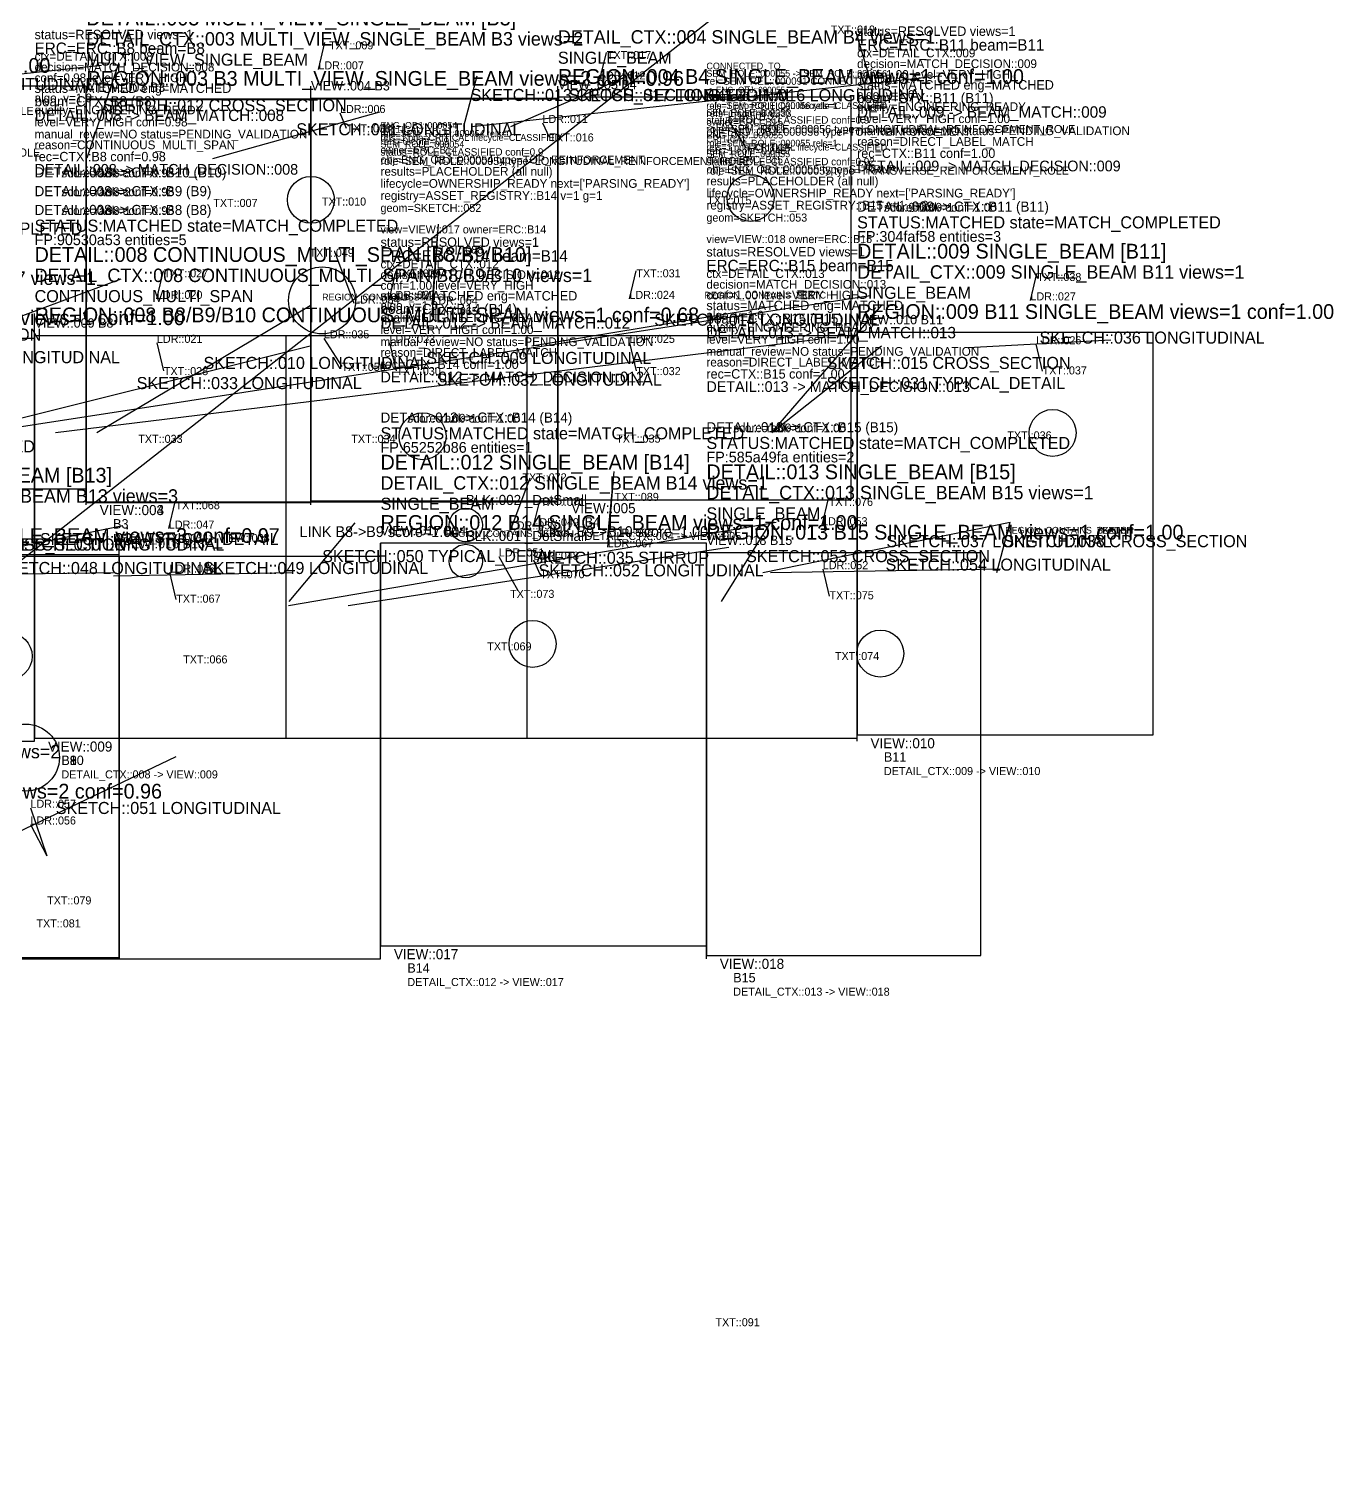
# Model space of a CAD drawing. Header units: metres. Extents: x -18153561 to 38075, y -8791963 to 32914.
# Drawn here: x 18619 to 38075, y 871 to 22215 of the extents above; entities that cross this region are included whole.
import ezdxf

# ---------------------------------------------------------------- set-up
doc = ezdxf.new("R2010")
doc.units = ezdxf.units.M
for name, color, linetype in [('DEBUG_ALGORITHM_VERSION', 7, 'Continuous'), ('DEBUG_BEAM_MATCH', 7, 'Continuous'), ('DEBUG_CANDIDATE_RANK', 7, 'Continuous'), ('DEBUG_CANDIDATE_SCORE', 7, 'Continuous'), ('DEBUG_CONFIDENCE_LEVEL', 7, 'Continuous'), ('DEBUG_DECISION_QUALITY', 7, 'Continuous'), ('DEBUG_DECISION_REASON', 7, 'Continuous'), ('DEBUG_DETAIL_CONTEXT', 7, 'Continuous'), ('DEBUG_DETAIL_CONTEXT_BOUNDARY', 7, 'Continuous'), ('DEBUG_DETAIL_CONTEXT_RELATIONSHIPS', 7, 'Continuous'), ('DEBUG_DETAIL_FINGERPRINT', 7, 'Continuous'), ('DEBUG_DETAIL_IDENTITY', 7, 'Continuous'), ('DEBUG_DETAIL_STATUS', 7, 'Continuous'), ('DEBUG_DETAIL_TYPE', 7, 'Continuous'), ('DEBUG_DETAIL_VIEWS', 7, 'Continuous'), ('DEBUG_DUPLICATE_MARKS', 7, 'Continuous'), ('DEBUG_ENGINEERING_ASSETS', 7, 'Continuous'), ('DEBUG_ENGINEERING_OBJECT', 7, 'Continuous'), ('DEBUG_ENGINEERING_RESULTS', 7, 'Continuous'), ('DEBUG_ERC', 7, 'Continuous'), ('DEBUG_ERC_LIFECYCLE', 7, 'Continuous'), ('DEBUG_MANUAL_REVIEW', 7, 'Continuous'), ('DEBUG_MATCH_CANDIDATES', 7, 'Continuous'), ('DEBUG_MATCH_DECISION', 7, 'Continuous'), ('DEBUG_MATCH_REFERENCE', 7, 'Continuous'), ('DEBUG_MATCH_STATUS', 7, 'Continuous'), ('DEBUG_OBJECT_CONFIDENCE', 7, 'Continuous'), ('DEBUG_OBJECT_GRAPH', 7, 'Continuous'), ('DEBUG_OBJECT_ID', 7, 'Continuous'), ('DEBUG_OBJECT_LINK', 7, 'Continuous'), ('DEBUG_OBJECT_TYPE', 7, 'Continuous'), ('DEBUG_OWNERSHIP', 7, 'Continuous'), ('DEBUG_OWNERSHIP_VIEW', 7, 'Continuous'), ('DEBUG_REGION_BOUNDARY', 7, 'Continuous'), ('DEBUG_REGION_CONTINUITY', 7, 'Continuous'), ('DEBUG_REGION_GROWTH', 7, 'Continuous'), ('DEBUG_REGION_SEEDS', 7, 'Continuous'), ('DEBUG_REGION_WHITESPACE', 7, 'Continuous'), ('DEBUG_REINF_BLOCKS', 7, 'Continuous'), ('DEBUG_REINF_LEADERS', 7, 'Continuous'), ('DEBUG_REINF_REGIONS', 7, 'Continuous'), ('DEBUG_REINF_RELATIONSHIPS', 7, 'Continuous'), ('DEBUG_REINF_SKETCHES', 7, 'Continuous'), ('DEBUG_REINF_TEXT', 7, 'Continuous'), ('DEBUG_RELATIONSHIP_TYPE', 7, 'Continuous'), ('DEBUG_ROLE_ID', 7, 'Continuous'), ('DEBUG_ROLE_LINKS', 7, 'Continuous'), ('DEBUG_ROLE_PRIORITY', 7, 'Continuous'), ('DEBUG_ROLE_RELATIONSHIP', 7, 'Continuous'), ('DEBUG_ROLE_TYPE', 7, 'Continuous'), ('DEBUG_SEMANTIC_RELATIONSHIP', 7, 'Continuous'), ('DEBUG_SEMANTIC_ROLE', 7, 'Continuous'), ('DEBUG_VIEW_BOUNDARIES', 7, 'Continuous')]:
    doc.layers.add(name, color=color, linetype=linetype)

msp = doc.modelspace()

# ---------------------------------------------------------------- linework, layer by layer
at = {"layer": 'DEBUG_DETAIL_CONTEXT_BOUNDARY', "color": 200}
for points in [[(11994.4125, 15355.934), (19479.5375, 15355.934), (19479.5375, 21355.934), (11994.4125, 21355.934), (11994.4125, 15355.934)], [(19479.5375, 15162.777), (26511.3775, 15162.777), (26511.3775, 21162.777), (19479.5375, 21162.777), (19479.5375, 15162.777)], [(26511.3775, 15191.368), (30884.3825, 15191.368), (30884.3825, 21191.368), (26511.3775, 21191.368), (26511.3775, 15191.368)], [(13997.2335, 11594.7055), (18708.391, 11594.7055), (18708.391, 17594.7055), (13997.2335, 17594.7055), (13997.2335, 11594.7055)], [(18708.391, 11637.207), (30973.27625, 11637.207), (30973.27625, 17637.207), (18708.391, 17637.207), (18708.391, 11637.207)], [(30973.27625, 11687.0215), (35388.8695, 11687.0215), (35388.8695, 17687.0215), (30973.27625, 17687.0215), (30973.27625, 11687.0215)], [(23866.793, 8541.916), (28726.243, 8541.916), (28726.243, 14541.916), (23866.793, 14541.916), (23866.793, 8541.916)], [(13289.32, 8347.5565), (23866.793, 8347.5565), (23866.793, 14347.5565), (13289.32, 14347.5565), (13289.32, 8347.5565)], [(28726.243, 8397.9755), (32818.62, 8397.9755), (32818.62, 14397.9755), (28726.243, 14397.9755), (28726.243, 8397.9755)]]:
    msp.add_lwpolyline(points, dxfattribs=at)
at = {"layer": 'DEBUG_DUPLICATE_MARKS', "color": 1}
for centre in [(22995.4575, 18162.777), (18578.0565, 11347.5565)]:
    msp.add_circle(centre, 500, dxfattribs=at)
at = {"layer": 'DEBUG_REGION_BOUNDARY', "color": 30}
for points in [[(11994.4125, 15355.934), (19479.5375, 15355.934), (19479.5375, 21355.934), (11994.4125, 21355.934), (11994.4125, 15355.934)], [(19479.5375, 15162.777), (26511.3775, 15162.777), (26511.3775, 21162.777), (19479.5375, 21162.777), (19479.5375, 15162.777)], [(26511.3775, 15191.368), (30884.3825, 15191.368), (30884.3825, 21191.368), (26511.3775, 21191.368), (26511.3775, 15191.368)], [(13997.2335, 11594.7055), (18708.391, 11594.7055), (18708.391, 17594.7055), (13997.2335, 17594.7055), (13997.2335, 11594.7055)], [(18708.391, 11637.207), (30973.27625, 11637.207), (30973.27625, 17637.207), (18708.391, 17637.207), (18708.391, 11637.207)], [(30973.27625, 11687.0215), (35388.8695, 11687.0215), (35388.8695, 17687.0215), (30973.27625, 17687.0215), (30973.27625, 11687.0215)], [(23866.793, 8541.916), (28726.243, 8541.916), (28726.243, 14541.916), (23866.793, 14541.916), (23866.793, 8541.916)], [(13289.32, 8347.5565), (23866.793, 8347.5565), (23866.793, 14347.5565), (13289.32, 14347.5565), (13289.32, 8347.5565)], [(28726.243, 8397.9755), (32818.62, 8397.9755), (32818.62, 14397.9755), (28726.243, 14397.9755), (28726.243, 8397.9755)]]:
    msp.add_lwpolyline(points, dxfattribs=at)
at = {"layer": 'DEBUG_REGION_CONTINUITY', "color": 3}
for p, q in [((22460.301, 11635.5425), (22460.301, 17635.5425)), ((26053.015, 11637.207), (26053.015, 17637.207))]:
    msp.add_line(p, q, dxfattribs=at)
at = {"layer": 'DEBUG_REGION_SEEDS', "color": 2}
for centre in [(22829.026, 19662.777), (29384.3825, 19691.368), (24494.104, 16137.2125), (33888.8695, 16187.0215), (26133.866, 13041.916), (31318.62, 12897.9755), (18321.928, 12858.411)]:
    msp.add_circle(centre, 350, dxfattribs=at)
at = {"layer": 'DEBUG_REGION_WHITESPACE', "color": 1}
for p, q in [((19479.537, 15355.934), (19479.537, 21355.934)), ((22829.026, 15355.934), (22829.026, 21355.934)), ((26511.377, 15355.934), (26511.377, 21355.934)), ((19479.537, 15191.368), (19479.537, 21191.368)), ((19479.537, 15162.777), (19479.537, 21162.777)), ((22829.026, 15191.368), (22829.026, 21191.368)), ((22829.026, 15162.777), (22829.026, 21162.777)), ((26511.377, 15191.368), (26511.377, 21191.368)), ((26511.377, 15162.777), (26511.377, 21162.777)), ((19479.537, 15113.9585), (19479.537, 21113.9585)), ((22829.026, 15113.9585), (22829.026, 21113.9585)), ((26511.377, 15113.9585), (26511.377, 21113.9585)), ((18708.391, 11969.056), (18708.391, 17969.056)), ((30973.276, 11969.056), (30973.276, 17969.056)), ((18708.391, 11729.8575), (18708.391, 17729.8575)), ((30973.276, 11729.8575), (30973.276, 17729.8575)), ((18708.391, 11687.0215), (18708.391, 17687.0215)), ((18708.391, 11637.207), (18708.391, 17637.207)), ((18708.391, 11594.7055), (18708.391, 17594.7055)), ((30973.276, 11687.0215), (30973.276, 17687.0215)), ((30973.276, 11637.207), (30973.276, 17637.207)), ((30973.276, 11594.7055), (30973.276, 17594.7055)), ((19967.271, 8541.916), (19967.271, 14541.916)), ((23866.793, 8541.916), (23866.793, 14541.916)), ((28726.243, 8541.916), (28726.243, 14541.916)), ((19967.271, 8397.9755), (19967.271, 14397.9755)), ((19967.271, 8347.5565), (19967.271, 14347.5565)), ((19967.271, 8347.5565), (19967.271, 14347.5565)), ((23866.793, 8397.9755), (23866.793, 14397.9755)), ((23866.793, 8347.5565), (23866.793, 14347.5565)), ((23866.793, 8347.5565), (23866.793, 14347.5565)), ((28726.243, 8397.9755), (28726.243, 14397.9755)), ((28726.243, 8347.5565), (28726.243, 14347.5565)), ((28726.243, 8347.5565), (28726.243, 14347.5565))]:
    msp.add_line(p, q, dxfattribs=at)
at = {"layer": 'DEBUG_REINF_BLOCKS', "color": 6}
for centre in [(25138.266, 14813.697), (25138.266, 14276.983)]:
    msp.add_circle(centre, 250, dxfattribs=at)
at = {"layer": 'DEBUG_REINF_LEADERS', "color": 4}
for p, q in [((22940.044, 21607.355), (23034.413, 22007.355)), ((31181.165, 21407.6), (30956.507, 22177.974)), ((27138.565, 21458.064), (27237.605, 21858.064)), ((23262.057, 20957.355), (23356.426, 20731.139)), ((26281.355, 20808.064), (26380.395, 20595.29)), ((29046.489, 20856.692), (29313.378, 20438.831)), ((24638.744, 18101.711), (24733.113, 19300.972)), ((24638.744, 17943.622), (24733.113, 19300.972)), ((23472.908, 18116.408), (23183.496, 18886.782)), ((20532.25, 18185.921), (20631.29, 18604.372)), ((24001.096, 18185.921), (24100.136, 18604.372)), ((27577.773, 18185.921), (27676.813, 18604.372)), ((33557.649, 18163.601), (33652.019, 18563.601)), ((20532.25, 17530.045), (20631.29, 17111.594)), ((23022.54, 17597.782), (23289.429, 17179.921)), ((24001.096, 17530.045), (24100.136, 17111.594)), ((27577.773, 17530.045), (27676.813, 17111.594)), ((33640.01, 17508.77), (33734.379, 17108.77)), ((27256.209, 14640.878), (27350.578, 15610.46)), ((27256.209, 14482.79), (27350.578, 15610.46)), ((25808.328, 14749.419), (26096.903, 15516.608)), ((20710.389, 14761.02), (20804.758, 15161.02)), ((26147.16, 14796.697), (26246.199, 15196.697)), ((30450.859, 14811.438), (30545.228, 15211.438)), ((25630.932, 14345.812), (25913.573, 13836.535)), ((20721.199, 14106.189), (20815.568, 13706.189)), ((26145.427, 14296.697), (26244.466, 14083.924)), ((30461.669, 14156.607), (30556.038, 13756.607)), ((18647.054, 10599.337), (18890.391, 9882.595)), ((18647.054, 10350.109), (18890.391, 9882.595))]:
    msp.add_line(p, q, dxfattribs=at)
at = {"layer": 'DEBUG_REINF_REGIONS', "color": 1}
for points in [[(11994.4125, 15355.934), (19479.5375, 15355.934), (19479.5375, 21355.934), (11994.4125, 21355.934), (11994.4125, 15355.934)], [(19479.5375, 15162.777), (26511.3775, 15162.777), (26511.3775, 21162.777), (19479.5375, 21162.777), (19479.5375, 15162.777)], [(26511.3775, 15191.368), (30884.3825, 15191.368), (30884.3825, 21191.368), (26511.3775, 21191.368), (26511.3775, 15191.368)], [(13997.2335, 11594.7055), (18708.391, 11594.7055), (18708.391, 17594.7055), (13997.2335, 17594.7055), (13997.2335, 11594.7055)], [(18708.391, 11637.207), (30973.27625, 11637.207), (30973.27625, 17637.207), (18708.391, 17637.207), (18708.391, 11637.207)], [(30973.27625, 11687.0215), (35388.8695, 11687.0215), (35388.8695, 17687.0215), (30973.27625, 17687.0215), (30973.27625, 11687.0215)], [(23866.793, 8541.916), (28726.243, 8541.916), (28726.243, 14541.916), (23866.793, 14541.916), (23866.793, 8541.916)], [(13289.32, 8347.5565), (23866.793, 8347.5565), (23866.793, 14347.5565), (13289.32, 14347.5565), (13289.32, 8347.5565)], [(28726.243, 8397.9755), (32818.62, 8397.9755), (32818.62, 14397.9755), (28726.243, 14397.9755), (28726.243, 8397.9755)]]:
    msp.add_lwpolyline(points, dxfattribs=at)
at = {"layer": 'DEBUG_REINF_SKETCHES', "color": 3}
for points in [[(1369.999, 870.804), (36204.625, 28159.352)], [(12780.423, 20922.63), (19704.93, 21672.69)], [(19494.787, 20291.22), (19953.983, 21672.63)], [(25108.901, 20760.577), (25309.722, 21510.879)], [(25225.41, 20758.064), (32149.917, 21508.124)], [(25809.722, 20758.064), (27540.174, 21508.124)], [(21364.576, 20276.361), (23856.299, 20972.355)], [(13246.979, 15970.298), (20001.199, 18484.472)], [(17928.991, 16196.289), (31166.757, 18235.921)], [(19634.57, 16196.289), (22819.807, 18085.921)], [(26122.57, 17485.921), (29774.57, 18085.921)], [(29699.455, 16196.289), (31337.056, 18085.921)], [(19018.911, 16196.289), (30390.229, 17585.921)], [(32629.9, 17461.485), (34756.198, 17576.408)], [(17639.864, 16196.289), (22819.807, 17485.921)], [(29699.455, 16196.289), (31337.056, 17485.921)], [(16336.22, 14058.904), (20025.017, 14808.904)], [(22495.781, 13615.288), (29765.488, 14859.322)], [(22505.212, 13675.793), (23488.419, 14846.697)], [(28953.419, 13675.793), (29681.176, 14846.697)], [(29565.488, 14109.322), (33254.286, 14859.322)], [(33054.286, 14109.322), (33254.286, 14859.322)], [(23383.334, 13615.288), (29062.296, 14482.79)], [(16395.65, 14058.904), (19884.448, 14108.904)], [(19884.448, 14058.904), (22555.212, 14108.904)], [(29681.176, 14109.322), (33113.717, 14159.322)], [(17227.699, 9650.293), (20821.382, 11362.526)]]:
    msp.add_lwpolyline(points, dxfattribs=at)
at = {"layer": 'DEBUG_VIEW_BOUNDARIES', "color": 140}
for points in [[(11994.4125, 15355.934), (19479.5375, 15355.934), (19479.5375, 21355.934), (11994.4125, 21355.934), (11994.4125, 15355.934)], [(19479.5375, 15152.38), (22829.02575, 15152.38), (22829.02575, 21152.38), (19479.5375, 21152.38), (19479.5375, 15152.38)], [(22829.02575, 15173.174), (26511.3775, 15173.174), (26511.3775, 21173.174), (22829.02575, 21173.174), (22829.02575, 15173.174)], [(26511.3775, 15191.368), (30884.3825, 15191.368), (30884.3825, 21191.368), (26511.3775, 21191.368), (26511.3775, 15191.368)], [(13997.2335, 11594.7055), (18708.391, 11594.7055), (18708.391, 17594.7055), (13997.2335, 17594.7055), (13997.2335, 11594.7055)], [(18708.391, 11637.207), (30973.27625, 11637.207), (30973.27625, 17637.207), (18708.391, 17637.207), (18708.391, 11637.207)], [(30973.27625, 11687.0215), (35388.8695, 11687.0215), (35388.8695, 17687.0215), (30973.27625, 17687.0215), (30973.27625, 11687.0215)], [(23866.793, 8541.916), (28726.243, 8541.916), (28726.243, 14541.916), (23866.793, 14541.916), (23866.793, 8541.916)], [(16689.479, 8369.2655), (19967.271, 8369.2655), (19967.271, 14369.2655), (16689.479, 14369.2655), (16689.479, 8369.2655)], [(19967.271, 8347.5565), (23866.793, 8347.5565), (23866.793, 14347.5565), (19967.271, 14347.5565), (19967.271, 8347.5565)], [(28726.243, 8397.9755), (32818.62, 8397.9755), (32818.62, 14397.9755), (28726.243, 14397.9755), (28726.243, 8397.9755)]]:
    msp.add_lwpolyline(points, dxfattribs=at)

# ---------------------------------------------------------------- texts
at = {"layer": 'DEBUG_ALGORITHM_VERSION', "color": 4}
for p in [(18708.391, 21117.207), (30973.27625, 21167.0215), (23866.793, 18021.916), (28726.243, 17877.9755)]:
    msp.add_text('algo_v=1.0', height=130, dxfattribs=at).set_placement(p)
at = {"layer": 'DEBUG_BEAM_MATCH', "color": 2}
for s, p in [('beam=CTX::B8 (B8)', (18708.391, 21057.207)), ('beam=CTX::B11 (B11)', (30973.27625, 21107.0215)), ('beam=CTX::B14 (B14)', (23866.793, 17961.916)), ('beam=CTX::B15 (B15)', (28726.243, 17817.9755))]:
    msp.add_text(s, height=150, dxfattribs=at).set_placement(p)
at = {"layer": 'DEBUG_BEAM_MATCH', "color": 3}
for s, p in [('DETAIL::008 -> BEAM_MATCH::008', (18708.391, 20837.207)), ('DETAIL::009 -> BEAM_MATCH::009', (30973.27625, 20887.0215)), ('DETAIL::012 -> BEAM_MATCH::012', (23866.793, 17741.916)), ('DETAIL::013 -> BEAM_MATCH::013', (28726.243, 17597.9755))]:
    msp.add_text(s, height=170, dxfattribs=at).set_placement(p)
at = {"layer": 'DEBUG_CANDIDATE_RANK', "color": 4}
for s, p in [('rank=3', (19608.391, 19997.207)), ('rank=2', (19608.391, 19717.207)), ('rank=1', (19608.391, 19437.207)), ('rank=1', (31873.27625, 19487.0215)), ('rank=1', (24766.793, 16341.916)), ('rank=1', (29626.243, 16197.9755))]:
    msp.add_text(s, height=130, dxfattribs=at).set_placement(p)
at = {"layer": 'DEBUG_CANDIDATE_SCORE', "color": 3}
for s, p in [('score=0.98 conf=0.98', (19108.391, 19997.207)), ('score=0.98 conf=0.98', (19108.391, 19717.207)), ('score=0.98 conf=0.98', (19108.391, 19437.207)), ('score=1.00 conf=1.00', (31373.27625, 19487.0215)), ('score=1.00 conf=1.00', (24266.793, 16341.916)), ('score=1.00 conf=1.00', (29126.243, 16197.9755))]:
    msp.add_text(s, height=130, dxfattribs=at).set_placement(p)
at = {"layer": 'DEBUG_CONFIDENCE_LEVEL', "color": 5}
for s, p in [('level=VERY_HIGH conf=1.00', (30973.27625, 20807.0215)), ('level=VERY_HIGH conf=0.98', (18708.391, 20757.207)), ('level=VERY_HIGH conf=1.00', (23866.793, 17661.916)), ('level=VERY_HIGH conf=1.00', (28726.243, 17517.9755))]:
    msp.add_text(s, height=130, dxfattribs=at).set_placement(p)
at = {"layer": 'DEBUG_DECISION_QUALITY', "color": 6}
for p in [(18708.391, 20937.207), (30973.27625, 20987.0215), (23866.793, 17841.916), (28726.243, 17697.9755)]:
    msp.add_text('quality=ENGINEERING_READY', height=130, dxfattribs=at).set_placement(p)
at = {"layer": 'DEBUG_DECISION_REASON', "color": 3}
for s, p in [('reason=CONTINUOUS_MULTI_SPAN', (18708.391, 20417.207)), ('reason=DIRECT_LABEL_MATCH', (30973.27625, 20467.0215)), ('reason=DIRECT_LABEL_MATCH', (23866.793, 17321.916)), ('reason=DIRECT_LABEL_MATCH', (28726.243, 17177.9755))]:
    msp.add_text(s, height=130, dxfattribs=at).set_placement(p)
at = {"layer": 'DEBUG_DETAIL_CONTEXT', "color": 6}
for s, p in [('DETAIL_CTX::004 SINGLE_BEAM B4 views=1', (26511.3775, 21991.368)), ('DETAIL_CTX::003 MULTI_VIEW_SINGLE_BEAM B3 views=2', (19479.5375, 21962.777)), ('DETAIL_CTX::007 SINGLE_BEAM B7 views=1', (13997.2335, 18394.7055)), ('DETAIL_CTX::008 CONTINUOUS_MULTI_SPAN B8/B9/B10 views=1', (18708.391, 18437.207)), ('DETAIL_CTX::009 SINGLE_BEAM B11 views=1', (30973.27625, 18487.0215)), ('DETAIL_CTX::012 SINGLE_BEAM B14 views=1', (23866.793, 15341.916)), ('DETAIL_CTX::013 SINGLE_BEAM B15 views=1', (28726.243, 15197.9755)), ('DETAIL_CTX::011 MULTI_VIEW_SINGLE_BEAM B13 views=3', (13289.32, 15147.5565)), ('DETAIL_CTX::016 MULTI_VIEW_SINGLE_BEAM B18 views=2', (11533.9235, 11336.96975))]:
    msp.add_text(s, height=200, dxfattribs=at).set_placement(p)
at = {"layer": 'DEBUG_DETAIL_CONTEXT_RELATIONSHIPS', "color": 4}
for s, p in [('DETAIL_CTX::003 -> VIEW::003', (19879.5375, 14562.777)), ('DETAIL_CTX::003 -> VIEW::004', (19879.5375, 14562.777)), ('DETAIL_CTX::004 -> VIEW::005', (26911.3775, 14591.368)), ('DETAIL_CTX::008 -> VIEW::009', (19108.391, 11037.207)), ('DETAIL_CTX::009 -> VIEW::010', (31373.27625, 11087.0215)), ('DETAIL_CTX::012 -> VIEW::017', (24266.793, 7941.916)), ('DETAIL_CTX::013 -> VIEW::018', (29126.243, 7797.9755))]:
    msp.add_text(s, height=120, dxfattribs=at).set_placement(p)
at = {"layer": 'DEBUG_DETAIL_FINGERPRINT', "color": 3}
for s, p in [('FP:90530a53 entities=5', (18708.391, 18987.207)), ('FP:304faf58 entities=3', (30973.27625, 19037.0215)), ('FP:65252b86 entities=1', (23866.793, 15891.916)), ('FP:585a49fa entities=2', (28726.243, 15747.9755))]:
    msp.add_text(s, height=160, dxfattribs=at).set_placement(p)
at = {"layer": 'DEBUG_DETAIL_IDENTITY', "color": 2}
for s, p in [('DETAIL::003 MULTI_VIEW_SINGLE_BEAM [B3]', (19479.5375, 22262.777)), ('DETAIL::009 SINGLE_BEAM [B11]', (30973.27625, 18787.0215)), ('DETAIL::008 CONTINUOUS_MULTI_SPAN [B8/B9/B10]', (18708.391, 18737.207)), ('DETAIL::012 SINGLE_BEAM [B14]', (23866.793, 15641.916)), ('DETAIL::011 MULTI_VIEW_SINGLE_BEAM [B13]', (13289.32, 15447.5565)), ('DETAIL::013 SINGLE_BEAM [B15]', (28726.243, 15497.9755))]:
    msp.add_text(s, height=220, dxfattribs=at).set_placement(p)
at = {"layer": 'DEBUG_DETAIL_STATUS', "color": 1}
for p in [(13997.2335, 19144.7055), (18708.391, 19187.207), (30973.27625, 19237.0215), (23866.793, 16091.916), (13289.32, 15897.5565), (28726.243, 15947.9755)]:
    msp.add_text('STATUS:MATCHED state=MATCH_COMPLETED', height=180, dxfattribs=at).set_placement(p)
at = {"layer": 'DEBUG_DETAIL_TYPE', "color": 6}
for s, p in [('MULTI_VIEW_SINGLE_BEAM', (19479.5375, 21662.777)), ('SINGLE_BEAM', (26511.3775, 21691.368)), ('SINGLE_BEAM', (30973.27625, 18187.0215)), ('CONTINUOUS_MULTI_SPAN', (18708.391, 18137.207)), ('SINGLE_BEAM', (23866.793, 15041.916)), ('SINGLE_BEAM', (28726.243, 14897.9755))]:
    msp.add_text(s, height=180, dxfattribs=at).set_placement(p)
at = {"layer": 'DEBUG_DETAIL_VIEWS', "color": 5}
for s, height, p in [('VIEW::003 B3', 140, (19479.5375, 21272.38)), ('VIEW::004 B3', 140, (22829.02575, 21293.174)), ('VIEW::005 B4', 140, (26511.3775, 21311.368)), ('VIEW::010 B11', 140, (30973.27625, 17807.0215)), ('VIEW::009 B8', 140, (18708.391, 17757.207)), ('VIEW::003', 150, (19679.5375, 14962.777)), ('VIEW::004', 150, (19679.5375, 14962.777)), ('VIEW::005', 150, (26711.3775, 14991.368)), ('VIEW::017 B14', 140, (23866.793, 14661.916)), ('VIEW::016 B13', 140, (19967.271, 14467.5565)), ('VIEW::018 B15', 140, (28726.243, 14517.9755)), ('VIEW::009', 150, (18908.391, 11437.207)), ('VIEW::010', 150, (31173.27625, 11487.0215)), ('VIEW::017', 150, (24066.793, 8341.916)), ('VIEW::018', 150, (28926.243, 8197.9755))]:
    msp.add_text(s, height=height, dxfattribs=at).set_placement(p)
at = {"layer": 'DEBUG_ENGINEERING_ASSETS', "color": 3}
for s, p in [('registry=ASSET_REGISTRY::B14 v=1 g=1', (23866.793, 19661.916)), ('registry=ASSET_REGISTRY::B15 v=1 g=2', (28726.243, 19517.9755))]:
    msp.add_text(s, height=130, dxfattribs=at).set_placement(p)
at = {"layer": 'DEBUG_ENGINEERING_OBJECT', "color": 3}
for s, p in [('obj=ENG_OBJ::000056 type=TOP_REINFORCEMENT', (28726.243, 20617.9755)), ('obj=ENG_OBJ::000054 type=TOP_REINFORCEMENT', (23866.793, 20201.916)), ('obj=ENG_OBJ::000055 type=STIRRUP', (28726.243, 20057.9755))]:
    msp.add_text(s, height=120, dxfattribs=at).set_placement(p)
at = {"layer": 'DEBUG_ENGINEERING_RESULTS', "color": 8}
for p in [(23866.793, 20021.916), (28726.243, 19877.9755)]:
    msp.add_text('results=PLACEHOLDER (all null)', height=130, dxfattribs=at).set_placement(p)
at = {"layer": 'DEBUG_ERC', "color": 2}
for p in [(18708.391, 22057.207), (30973.27625, 22107.0215), (23866.793, 18961.916), (28726.243, 18817.9755)]:
    msp.add_text('status=RESOLVED views=1', height=140, dxfattribs=at).set_placement(p)
at = {"layer": 'DEBUG_ERC', "color": 3}
for s, p in [('ERC=ERC::B8 beam=B8', (18708.391, 21837.207)), ('ERC=ERC::B11 beam=B11', (30973.27625, 21887.0215)), ('ERC=ERC::B14 beam=B14', (23866.793, 18741.916)), ('ERC=ERC::B15 beam=B15', (28726.243, 18597.9755))]:
    msp.add_text(s, height=170, dxfattribs=at).set_placement(p)
at = {"layer": 'DEBUG_ERC_LIFECYCLE', "color": 1}
for p in [(23866.793, 19841.916), (28726.243, 19697.9755)]:
    msp.add_text("lifecycle=OWNERSHIP_READY next=['PARSING_READY']", height=130, dxfattribs=at).set_placement(p)
at = {"layer": 'DEBUG_MANUAL_REVIEW', "color": 1}
for p in [(18708.391, 20577.207), (30973.27625, 20627.0215), (23866.793, 17481.916), (28726.243, 17337.9755)]:
    msp.add_text('manual_review=NO status=PENDING_VALIDATION', height=130, dxfattribs=at).set_placement(p)
at = {"layer": 'DEBUG_MATCH_CANDIDATES', "color": 5}
for s, p in [('DETAIL::008 -> CTX::B10 (B10)', (18708.391, 19997.207)), ('DETAIL::008 -> CTX::B9 (B9)', (18708.391, 19717.207)), ('DETAIL::009 -> CTX::B11 (B11)', (30973.27625, 19487.0215)), ('DETAIL::008 -> CTX::B8 (B8)', (18708.391, 19437.207)), ('DETAIL::012 -> CTX::B14 (B14)', (23866.793, 16341.916)), ('DETAIL::013 -> CTX::B15 (B15)', (28726.243, 16197.9755))]:
    msp.add_text(s, height=150, dxfattribs=at).set_placement(p)
at = {"layer": 'DEBUG_MATCH_DECISION', "color": 2}
for s, p in [('rec=CTX::B8 conf=0.98', (18708.391, 20237.207)), ('rec=CTX::B11 conf=1.00', (30973.27625, 20287.0215)), ('rec=CTX::B14 conf=1.00', (23866.793, 17141.916)), ('rec=CTX::B15 conf=1.00', (28726.243, 16997.9755))]:
    msp.add_text(s, height=140, dxfattribs=at).set_placement(p)
at = {"layer": 'DEBUG_MATCH_DECISION', "color": 6}
for s, p in [('DETAIL::008 -> MATCH_DECISION::008', (18708.391, 20037.207)), ('DETAIL::009 -> MATCH_DECISION::009', (30973.27625, 20087.0215)), ('DETAIL::012 -> MATCH_DECISION::012', (23866.793, 16941.916)), ('DETAIL::013 -> MATCH_DECISION::013', (28726.243, 16797.9755))]:
    msp.add_text(s, height=160, dxfattribs=at).set_placement(p)
at = {"layer": 'DEBUG_MATCH_REFERENCE', "color": 1}
for s, p in [('ctx=DETAIL_CTX::008', (18708.391, 21737.207)), ('ctx=DETAIL_CTX::009', (30973.27625, 21787.0215)), ('ctx=DETAIL_CTX::012', (23866.793, 18641.916)), ('ctx=DETAIL_CTX::013', (28726.243, 18497.9755))]:
    msp.add_text(s, height=130, dxfattribs=at).set_placement(p)
at = {"layer": 'DEBUG_MATCH_REFERENCE', "color": 4}
for s, p in [('decision=MATCH_DECISION::008', (18708.391, 21577.207)), ('decision=MATCH_DECISION::009', (30973.27625, 21627.0215)), ('decision=MATCH_DECISION::012', (23866.793, 18481.916)), ('decision=MATCH_DECISION::013', (28726.243, 18337.9755))]:
    msp.add_text(s, height=130, dxfattribs=at).set_placement(p)
at = {"layer": 'DEBUG_MATCH_STATUS', "color": 5}
for s, p in [('conf=1.00 level=VERY_HIGH', (30973.27625, 21467.0215)), ('conf=0.98 level=VERY_HIGH', (18708.391, 21417.207)), ('conf=1.00 level=VERY_HIGH', (23866.793, 18321.916)), ('conf=1.00 level=VERY_HIGH', (28726.243, 18177.9755))]:
    msp.add_text(s, height=130, dxfattribs=at).set_placement(p)
at = {"layer": 'DEBUG_MATCH_STATUS', "color": 6}
for p in [(18708.391, 21257.207), (30973.27625, 21307.0215), (23866.793, 18161.916), (28726.243, 18017.9755)]:
    msp.add_text('status=MATCHED eng=MATCHED', height=140, dxfattribs=at).set_placement(p)
at = {"layer": 'DEBUG_OBJECT_CONFIDENCE', "color": 2}
for s, p in [('refs=1 conf=0.8333', (28726.243, 20897.9755)), ('refs=0 conf=0.9', (23866.793, 20481.916)), ('refs=1 conf=0.8467', (28726.243, 20337.9755))]:
    msp.add_text(s, height=110, dxfattribs=at).set_placement(p)
at = {"layer": 'DEBUG_OBJECT_GRAPH', "color": 6}
for s, p in [('-> ENG_OBJ::000055', (28726.243, 21257.9755)), ('-> ENG_OBJ::000056', (28726.243, 20697.9755))]:
    msp.add_text(s, height=90, dxfattribs=at).set_placement(p)
at = {"layer": 'DEBUG_OBJECT_ID', "color": 2}
for s, p in [('ENG_OBJ::000056', (28726.243, 21137.9755)), ('ENG_OBJ::000054', (23866.793, 20721.916)), ('ENG_OBJ::000055', (28726.243, 20577.9755))]:
    msp.add_text(s, height=100, dxfattribs=at).set_placement(p)
at = {"layer": 'DEBUG_OBJECT_LINK', "color": 4}
for s, p in [('role=SEM_ROLE::000056 rels=1', (28726.243, 21017.9755)), ('role=SEM_ROLE::000054 rels=0', (23866.793, 20601.916)), ('role=SEM_ROLE::000055 rels=1', (28726.243, 20457.9755))]:
    msp.add_text(s, height=100, dxfattribs=at).set_placement(p)
at = {"layer": 'DEBUG_OBJECT_TYPE', "color": 5}
for s, p in [('owner=ERC::B15', (28726.243, 20767.9755)), ('owner=ERC::B14', (23866.793, 20351.916)), ('owner=ERC::B15', (28726.243, 20207.9755))]:
    msp.add_text(s, height=110, dxfattribs=at).set_placement(p)
at = {"layer": 'DEBUG_OWNERSHIP', "color": 4}
for s, p in [('geom=SKETCH::052', (23866.793, 19481.916)), ('geom=SKETCH::053', (28726.243, 19337.9755))]:
    msp.add_text(s, height=120, dxfattribs=at).set_placement(p)
at = {"layer": 'DEBUG_OWNERSHIP_VIEW', "color": 5}
for s, p in [('view=VIEW::017 owner=ERC::B14', (23866.793, 19161.916)), ('view=VIEW::018 owner=ERC::B15', (28726.243, 19017.9755))]:
    msp.add_text(s, height=120, dxfattribs=at).set_placement(p)
at = {"layer": 'DEBUG_REGION_CONTINUITY', "color": 3}
for s, p in [('LINK B8->B9 score=1.00', (22660.301, 14635.5425)), ('LINK B9->B10 score=1.00', (26253.015, 14637.207))]:
    msp.add_text(s, height=160, dxfattribs=at).set_placement(p)
at = {"layer": 'DEBUG_REGION_GROWTH', "color": 4}
for s, p in [('B3', (19879.5375, 14762.777)), ('B4', (26911.3775, 14791.368)), ('B8', (19108.391, 11237.207)), ('B9', (19108.391, 11237.207)), ('B10', (19108.391, 11237.207)), ('B11', (31373.27625, 11287.0215)), ('B14', (24266.793, 8141.916)), ('B15', (29126.243, 7997.9755))]:
    msp.add_text(s, height=140, dxfattribs=at).set_placement(p)
at = {"layer": 'DEBUG_REINF_BLOCKS', "color": 6}
for s, p in [('BLK::002 _DotSmall', (25138.266, 15113.697)), ('BLK::001 _DotSmall', (25138.266, 14576.983))]:
    msp.add_text(s, height=150, dxfattribs=at).set_placement(p)
at = {"layer": 'DEBUG_REINF_LEADERS', "color": 4}
for s, p in [('LDR::007', (22940.044, 21607.355)), ('LDR::012', (27138.565, 21458.064)), ('LDR::014', (31181.165, 21407.6)), ('LDR::006', (23262.057, 20957.355)), ('LDR::011', (26281.355, 20808.064)), ('LDR::013', (29046.489, 20856.692)), ('LDR::020', (20532.25, 18185.921)), ('LDR::034', (23472.908, 18116.408)), ('LDR::022', (24001.096, 18185.921)), ('LDR::064', (24638.744, 18101.711)), ('LDR::024', (27577.773, 18185.921)), ('LDR::027', (33557.649, 18163.601)), ('LDR::065', (24638.744, 17943.622)), ('LDR::035', (23022.54, 17597.782)), ('LDR::021', (20532.25, 17530.045)), ('LDR::023', (24001.096, 17530.045)), ('LDR::025', (27577.773, 17530.045)), ('LDR::026', (33640.01, 17508.77)), ('LDR::047', (20710.389, 14761.02)), ('LDR::050', (25808.328, 14749.419)), ('LDR::049', (26147.16, 14796.697)), ('LDR::066', (27256.209, 14640.878)), ('LDR::053', (30450.859, 14811.438)), ('LDR::067', (27256.209, 14482.79)), ('LDR::051', (25630.932, 14345.812)), ('LDR::048', (26145.427, 14296.697)), ('LDR::046', (20721.199, 14106.189)), ('LDR::052', (30461.669, 14156.607)), ('LDR::057', (18647.054, 10599.337)), ('LDR::056', (18647.054, 10350.109))]:
    msp.add_text(s, height=120, dxfattribs=at).set_placement(p)
at = {"layer": 'DEBUG_REINF_REGIONS', "color": 1}
for s, p in [('REGION::002 B2 SINGLE_BEAM views=1 conf=1.00', (11994.4125, 21555.934)), ('REGION::003 B3 MULTI_VIEW_SINGLE_BEAM views=2 conf=0.96', (19479.5375, 21362.777)), ('REGION::004 B4 SINGLE_BEAM views=1 conf=1.00', (26511.3775, 21391.368)), ('REGION::007 B7 SINGLE_BEAM views=1 conf=1.00', (13997.2335, 17794.7055)), ('REGION::008 B8/B9/B10 CONTINUOUS_MULTI_SPAN views=1 conf=0.68', (18708.391, 17837.207)), ('REGION::009 B11 SINGLE_BEAM views=1 conf=1.00', (30973.27625, 17887.0215)), ('REGION::012 B14 SINGLE_BEAM views=1 conf=1.00', (23866.793, 14741.916)), ('REGION::011 B13 MULTI_VIEW_SINGLE_BEAM views=3 conf=0.97', (13289.32, 14547.5565)), ('REGION::013 B15 SINGLE_BEAM views=1 conf=1.00', (28726.243, 14597.9755)), ('REGION::016 B18 MULTI_VIEW_SINGLE_BEAM views=2 conf=0.96', (11533.9235, 10736.96975))]:
    msp.add_text(s, height=220, dxfattribs=at).set_placement(p)
at = {"layer": 'DEBUG_REINF_RELATIONSHIPS', "color": 5}
for s, p in [('REGION_CONTAINS_SKETCH', (22995.4575, 18162.777)), ('REGION_CONTAINS_SKETCH', (22995.4575, 18162.777)), ('REGION_CONTAINS_SKETCH', (22995.4575, 18162.777)), ('REGION_CONTAINS_SKETCH', (22995.4575, 18162.777)), ('REGION_CONTAINS_SKETCH', (22995.4575, 18162.777)), ('REGION_CONTAINS_TEXT', (22995.4575, 18162.777)), ('REGION_CONTAINS_TEXT', (22995.4575, 18162.777)), ('REGION_CONTAINS_TEXT', (22995.4575, 18162.777)), ('REGION_CONTAINS_TEXT', (22995.4575, 18162.777)), ('REGION_CONTAINS_TEXT', (22995.4575, 18162.777)), ('REGION_CONTAINS_TEXT', (22995.4575, 18162.777)), ('REGION_CONTAINS_TEXT', (22995.4575, 18162.777)), ('REGION_CONTAINS_TEXT', (22995.4575, 18162.777)), ('REGION_CONTAINS_TEXT', (22995.4575, 18162.777)), ('REGION_CONTAINS_TEXT', (22995.4575, 18162.777)), ('REGION_CONTAINS_TEXT', (22995.4575, 18162.777)), ('REGION_CONTAINS_TEXT', (22995.4575, 18162.777)), ('REGION_CONTAINS_TEXT', (22995.4575, 18162.777)), ('REGION_CONTAINS_TEXT', (22995.4575, 18162.777)), ('REGION_CONTAINS_LEADER', (22995.4575, 18162.777)), ('REGION_CONTAINS_LEADER', (22995.4575, 18162.777)), ('REGION_CONTAINS_LEADER', (22995.4575, 18162.777)), ('REGION_CONTAINS_LEADER', (22995.4575, 18162.777)), ('REGION_CONTAINS_LEADER', (22995.4575, 18162.777)), ('REGION_CONTAINS_LEADER', (22995.4575, 18162.777)), ('REGION_CONTAINS_LEADER', (22995.4575, 18162.777)), ('REGION_CONTAINS_LEADER', (22995.4575, 18162.777)), ('REGION_CONTAINS_LEADER', (22995.4575, 18162.777)), ('REGION_CONTAINS_LEADER', (22995.4575, 18162.777)), ('REGION_CONTAINS_LEADER', (22995.4575, 18162.777)), ('REGION_CONTAINS_LEADER', (22995.4575, 18162.777)), ('REGION_CONTAINS_SKETCH', (28697.88, 18191.368)), ('REGION_CONTAINS_SKETCH', (28697.88, 18191.368)), ('REGION_CONTAINS_SKETCH', (28697.88, 18191.368)), ('REGION_CONTAINS_SKETCH', (28697.88, 18191.368)), ('REGION_CONTAINS_TEXT', (28697.88, 18191.368)), ('REGION_CONTAINS_TEXT', (28697.88, 18191.368)), ('REGION_CONTAINS_TEXT', (28697.88, 18191.368)), ('REGION_CONTAINS_TEXT', (28697.88, 18191.368)), ('REGION_CONTAINS_TEXT', (28697.88, 18191.368)), ('REGION_CONTAINS_TEXT', (28697.88, 18191.368)), ('REGION_CONTAINS_TEXT', (28697.88, 18191.368)), ('REGION_CONTAINS_LEADER', (28697.88, 18191.368)), ('REGION_CONTAINS_LEADER', (28697.88, 18191.368)), ('REGION_CONTAINS_LEADER', (28697.88, 18191.368)), ('REGION_CONTAINS_LEADER', (28697.88, 18191.368)), ('REGION_CONTAINS_LEADER', (28697.88, 18191.368)), ('REGION_CONTAINS_LEADER', (28697.88, 18191.368)), ('REGION_CONTAINS_SKETCH', (24840.83363, 14637.207)), ('REGION_CONTAINS_SKETCH', (24840.83363, 14637.207)), ('REGION_CONTAINS_SKETCH', (24840.83363, 14637.207)), ('REGION_CONTAINS_SKETCH', (24840.83363, 14637.207)), ('REGION_CONTAINS_SKETCH', (24840.83363, 14637.207)), ('REGION_CONTAINS_TEXT', (24840.83363, 14637.207)), ('REGION_CONTAINS_TEXT', (24840.83363, 14637.207)), ('REGION_CONTAINS_TEXT', (24840.83363, 14637.207)), ('REGION_CONTAINS_TEXT', (24840.83363, 14637.207)), ('REGION_CONTAINS_TEXT', (24840.83363, 14637.207)), ('REGION_CONTAINS_TEXT', (24840.83363, 14637.207)), ('REGION_CONTAINS_TEXT', (24840.83363, 14637.207)), ('REGION_CONTAINS_TEXT', (24840.83363, 14637.207)), ('REGION_CONTAINS_TEXT', (24840.83363, 14637.207)), ('REGION_CONTAINS_TEXT', (24840.83363, 14637.207)), ('REGION_CONTAINS_TEXT', (24840.83363, 14637.207)), ('REGION_CONTAINS_TEXT', (24840.83363, 14637.207)), ('REGION_CONTAINS_TEXT', (24840.83363, 14637.207)), ('REGION_CONTAINS_TEXT', (24840.83363, 14637.207)), ('REGION_CONTAINS_TEXT', (24840.83363, 14637.207)), ('REGION_CONTAINS_TEXT', (24840.83363, 14637.207)), ('REGION_CONTAINS_TEXT', (24840.83363, 14637.207)), ('REGION_CONTAINS_TEXT', (24840.83363, 14637.207)), ('REGION_CONTAINS_LEADER', (24840.83363, 14637.207)), ('REGION_CONTAINS_LEADER', (24840.83363, 14637.207)), ('REGION_CONTAINS_LEADER', (24840.83363, 14637.207)), ('REGION_CONTAINS_LEADER', (24840.83363, 14637.207)), ('REGION_CONTAINS_LEADER', (24840.83363, 14637.207)), ('REGION_CONTAINS_LEADER', (24840.83363, 14637.207)), ('REGION_CONTAINS_LEADER', (24840.83363, 14637.207)), ('REGION_CONTAINS_LEADER', (24840.83363, 14637.207)), ('REGION_CONTAINS_LEADER', (24840.83363, 14637.207)), ('REGION_CONTAINS_LEADER', (24840.83363, 14637.207)), ('REGION_CONTAINS_LEADER', (24840.83363, 14637.207)), ('REGION_CONTAINS_LEADER', (24840.83363, 14637.207)), ('REGION_CONTAINS_LEADER', (24840.83363, 14637.207)), ('REGION_CONTAINS_LEADER', (24840.83363, 14637.207)), ('REGION_CONTAINS_BLOCK', (24840.83363, 14637.207)), ('REGION_CONTAINS_BLOCK', (24840.83363, 14637.207)), ('REGION_CONTAINS_SKETCH', (33181.07287, 14687.0215)), ('REGION_CONTAINS_SKETCH', (33181.07287, 14687.0215)), ('REGION_CONTAINS_SKETCH', (33181.07287, 14687.0215)), ('REGION_CONTAINS_TEXT', (33181.07287, 14687.0215)), ('REGION_CONTAINS_TEXT', (33181.07287, 14687.0215)), ('REGION_CONTAINS_TEXT', (33181.07287, 14687.0215)), ('REGION_CONTAINS_LEADER', (33181.07287, 14687.0215))]:
    msp.add_text(s, height=100, dxfattribs=at).set_placement(p)
at = {"layer": 'DEBUG_REINF_SKETCHES', "color": 3}
for s, p in [('SKETCH::006 LONGITUDINAL', (16242.6765, 21297.66)), ('SKETCH::012 CROSS_SECTION', (19724.385, 20981.925)), ('SKETCH::013 CROSS_SECTION', (25209.3115, 21135.728)), ('SKETCH::017 LONGITUDINAL', (26674.948, 21133.094)), ('SKETCH::016 LONGITUDINAL', (28687.6635, 21133.094)), ('SKETCH::011 LONGITUDINAL', (22610.4375, 20624.358)), ('SKETCH::014 LONGITUDINAL', (27948.57, 17785.921)), ('SKETCH::027 CROSS_SECTION', (15169.5195, 17563.6745)), ('SKETCH::036 LONGITUDINAL', (33693.049, 17518.9465)), ('SKETCH::005 LONGITUDINAL', (16624.089, 17227.385)), ('SKETCH::010 LONGITUDINAL', (21227.1885, 17141.105)), ('SKETCH::009 LONGITUDINAL', (24547.874, 17216.105)), ('SKETCH::015 CROSS_SECTION', (30518.2555, 17141.105)), ('SKETCH::033 LONGITUDINAL', (20229.8355, 16841.105)), ('SKETCH::032 LONGITUDINAL', (24704.57, 16891.105)), ('SKETCH::031 TYPICAL_DETAIL', (30518.2555, 16841.105)), ('SKETCH::029 CROSS_SECTION', (16436.22, 14433.904)), ('SKETCH::030 LONGITUDINAL', (18180.6185, 14433.904)), ('SKETCH::034 TYPICAL_DETAIL', (18787.312, 14515.078)), ('SKETCH::037 LONGITUDINAL', (31409.887, 14484.322)), ('SKETCH::038 CROSS_SECTION', (33154.286, 14484.322)), ('SKETCH::050 TYPICAL_DETAIL', (22996.8155, 14261.245)), ('SKETCH::035 STIRRUP', (26130.6345, 14237.305)), ('SKETCH::053 CROSS_SECTION', (29317.2975, 14261.245)), ('SKETCH::054 LONGITUDINAL', (31397.4465, 14134.322)), ('SKETCH::048 LONGITUDINAL', (18140.049, 14083.904)), ('SKETCH::049 LONGITUDINAL', (21219.83, 14083.904)), ('SKETCH::052 LONGITUDINAL', (26222.815, 14049.039)), ('SKETCH::051 LONGITUDINAL', (19024.5405, 10506.4095))]:
    msp.add_text(s, height=180, dxfattribs=at).set_placement(p)
at = {"layer": 'DEBUG_REINF_TEXT', "color": 2}
for s, p in [('TXT::019', (30580.045, 22141.406)), ('TXT::009', (23099.603, 21905.758)), ('TXT::017', (27242.605, 21760.86)), ('TXT::008', (23361.426, 20668.639)), ('TXT::016', (26385.395, 20532.79)), ('TXT::018', (29313.378, 20385.144)), ('TXT::007', (21373.106, 19556.437)), ('TXT::010', (22991.799, 19577.231)), ('TXT::015', (28737.809, 19595.425)), ('TXT::049', (22808.321, 18814.377)), ('TXT::088', (24738.113, 18860.77)), ('TXT::027', (20636.29, 18507.169)), ('TXT::029', (24105.136, 18507.169)), ('TXT::031', (27681.813, 18507.169)), ('TXT::038', (33657.019, 18452.955)), ('TXT::028', (20636.29, 17049.094)), ('TXT::050', (23284.759, 17112.791)), ('TXT::030', (24105.136, 17049.094)), ('TXT::032', (27681.813, 17049.094)), ('TXT::037', (33739.379, 17059.712)), ('TXT::033', (20254.791, 16039.605)), ('TXT::034', (23430.884, 16039.605)), ('TXT::035', (27381.949, 16042.923)), ('TXT::036', (33213.135, 16091.073)), ('TXT::072', (25982.352, 15465.03)), ('TXT::068', (20809.758, 15050.374)), ('TXT::071', (26251.199, 15099.494)), ('TXT::089', (27355.578, 15173.907)), ('TXT::076', (30550.228, 15100.793)), ('TXT::070', (26249.466, 14021.424)), ('TXT::067', (20820.568, 13657.131)), ('TXT::073', (25799.022, 13728.409)), ('TXT::075', (30561.038, 13707.55)), ('TXT::069', (25458.132, 12945.968)), ('TXT::066', (20923.986, 12751.608)), ('TXT::074', (30642.886, 12802.027)), ('TXT::079', (18895.391, 9159.142)), ('TXT::081', (18736.254, 8816.104)), ('TXT::091', (28861.224, 2870.037))]:
    msp.add_text(s, height=120, dxfattribs=at).set_placement(p)
at = {"layer": 'DEBUG_RELATIONSHIP_TYPE', "color": 6}
msp.add_text('CONNECTED_TO', height=100, dxfattribs=at).set_placement((28726.243, 21607.9755))
at = {"layer": 'DEBUG_ROLE_ID', "color": 2}
for s, p in [('SEM_ROLE::000056', (28726.243, 20917.9755)), ('SEM_ROLE::000054', (23866.793, 20441.916)), ('SEM_ROLE::000055', (28726.243, 20297.9755))]:
    msp.add_text(s, height=100, dxfattribs=at).set_placement(p)
at = {"layer": 'DEBUG_ROLE_LINKS', "color": 5}
msp.add_text('SEM_ROLE::000055 -> SEM_ROLE::000056', height=100, dxfattribs=at).set_placement((28726.243, 21497.9755))
at = {"layer": 'DEBUG_ROLE_PRIORITY', "color": 3}
for p in [(28726.243, 21137.9755), (23866.793, 20661.916), (28726.243, 20517.9755)]:
    msp.add_text('CRITICAL', height=100, dxfattribs=at).set_placement(p)
at = {"layer": 'DEBUG_ROLE_RELATIONSHIP', "color": 3}
for p in [(28726.243, 21017.9755), (23866.793, 20541.916), (28726.243, 20397.9755)]:
    msp.add_text('refs=1 prio=CRITICAL lifecycle=CLASSIFIED', height=100, dxfattribs=at).set_placement(p)
at = {"layer": 'DEBUG_ROLE_TYPE', "color": 6}
for s, p in [('status=ROLE_CLASSIFIED conf=0.9', (28726.243, 20797.9755)), ('status=ROLE_CLASSIFIED conf=0.9', (23866.793, 20321.916)), ('status=ROLE_CLASSIFIED conf=0.92', (28726.243, 20177.9755))]:
    msp.add_text(s, height=110, dxfattribs=at).set_placement(p)
at = {"layer": 'DEBUG_SEMANTIC_RELATIONSHIP', "color": 1}
msp.add_text('rel=SEM_REL::000091 CONNECTED_TO', height=110, dxfattribs=at).set_placement((28726.243, 21377.9755))
at = {"layer": 'DEBUG_SEMANTIC_ROLE', "color": 4}
for s, p in [('role=SEM_ROLE::000050 type=TRANSVERSE_REINFORCEMENT_ROLE', (13289.32, 20927.5565)), ('role=SEM_ROLE::000056 type=LONGITUDINAL_REINFORCEMENT_ROLE', (28726.243, 20657.9755)), ('role=SEM_ROLE::000049 type=LONGITUDINAL_REINFORCEMENT_ROLE', (13289.32, 20307.5565)), ('role=SEM_ROLE::000054 type=LONGITUDINAL_REINFORCEMENT_ROLE', (23866.793, 20181.916)), ('role=SEM_ROLE::000055 type=TRANSVERSE_REINFORCEMENT_ROLE', (28726.243, 20037.9755))]:
    msp.add_text(s, height=120, dxfattribs=at).set_placement(p)

doc.saveas('drawing.dxf')
